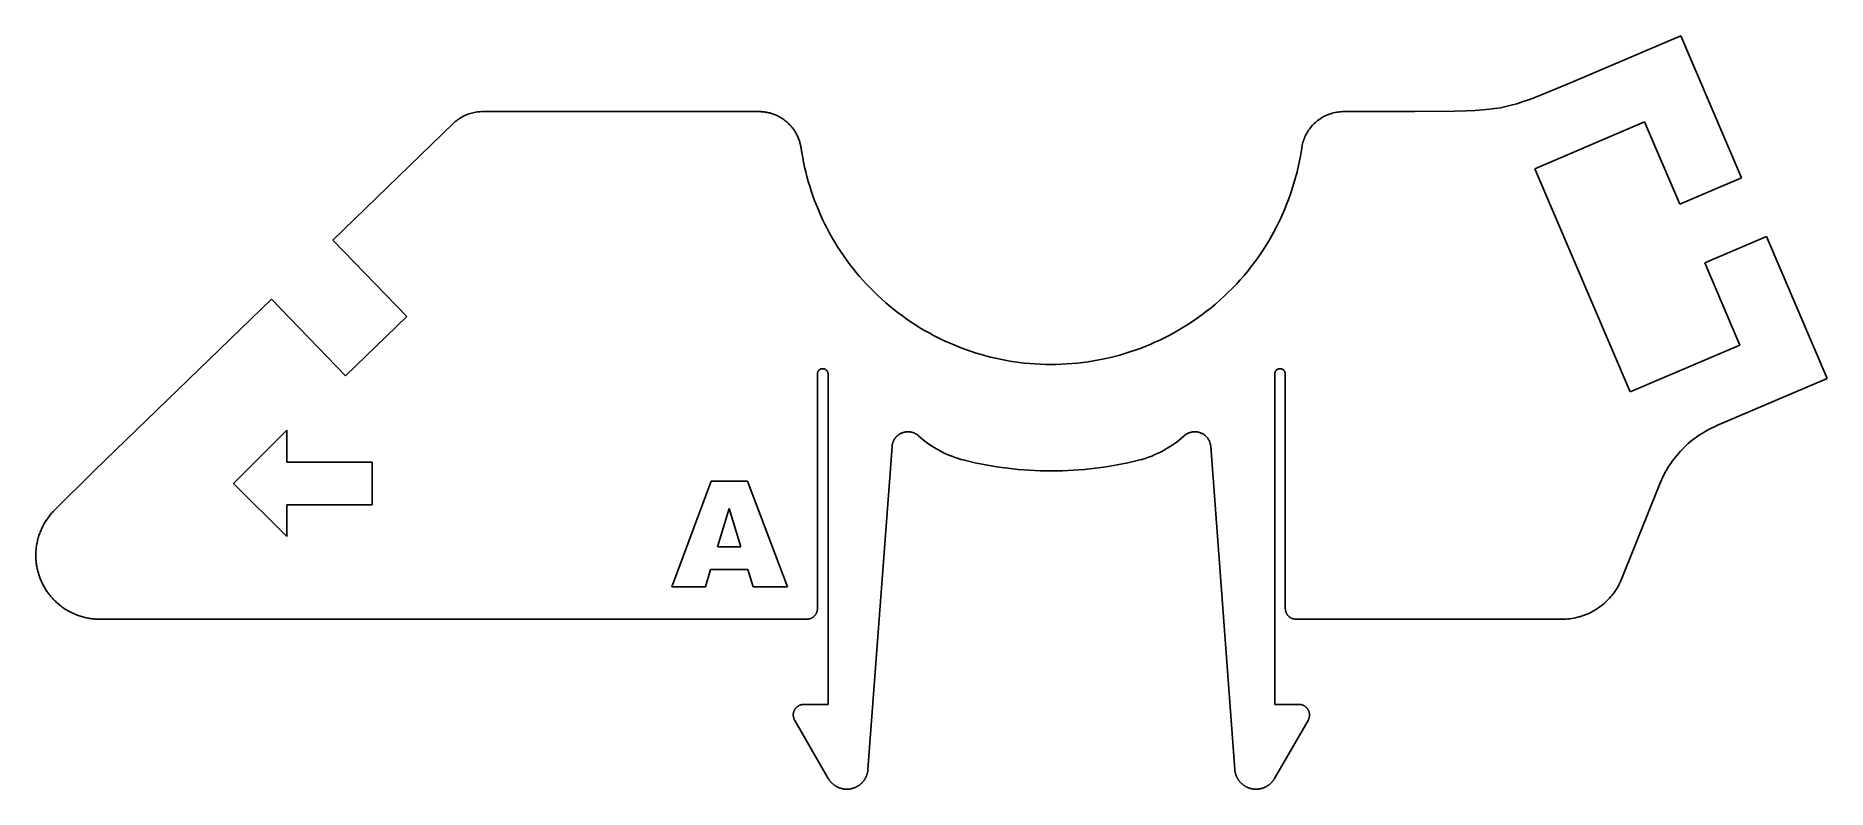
# Model space of a CAD drawing. Header units: millimetres. Extents: x 3800.1 to 3884.2, y 1289.9 to 1325.3.
import ezdxf

# ---------------------------------------------------------------- set-up
doc = ezdxf.new("R2010")
doc.units = ezdxf.units.MM
doc.header["$MEASUREMENT"] = 0
doc.layers.add('Laser$LaserCut1', color=1, linetype='Continuous', true_color=0xff0000)
doc.layers.add('Laser$LaserEngrave', color=4, linetype='Continuous', true_color=0x00ffff)

msp = doc.modelspace()

# ---------------------------------------------------------------- linework, layer by layer
at = {"layer": 'Laser$LaserCut1'}
for points in [[(3872.17, 1323.099), (3877.353, 1325.312)], [(3877.353, 1325.312), (3880.2, 1318.645)], [(3864.872, 1321.754), (3866.726, 1321.769), (3867.274, 1321.785), (3867.702, 1321.805), (3868.054, 1321.83), (3868.357, 1321.86), (3868.629, 1321.895), (3868.757, 1321.915), (3868.883, 1321.937), (3869.007, 1321.961), (3869.131, 1321.988), (3869.256, 1322.017), (3869.383, 1322.049), (3869.652, 1322.125), (3869.952, 1322.22), (3870.304, 1322.343), (3870.741, 1322.509), (3872.17, 1323.099)], [(3819.716, 1321.191), (3819.765, 1321.237), (3819.815, 1321.281), (3819.867, 1321.323), (3819.92, 1321.364), (3819.975, 1321.402), (3820.03, 1321.439), (3820.087, 1321.474), (3820.145, 1321.507), (3820.204, 1321.539), (3820.265, 1321.568), (3820.326, 1321.595), (3820.388, 1321.62), (3820.45, 1321.643), (3820.514, 1321.664), (3820.578, 1321.683), (3820.643, 1321.699), (3820.708, 1321.713), (3820.774, 1321.726), (3820.84, 1321.736), (3820.906, 1321.744), (3820.973, 1321.749), (3821.04, 1321.752), (3821.107, 1321.754)], [(3821.107, 1321.754), (3834.072, 1321.754)], [(3834.072, 1321.754), (3834.113, 1321.753), (3834.154, 1321.752), (3834.196, 1321.75), (3834.238, 1321.747), (3834.28, 1321.743), (3834.322, 1321.738), (3834.364, 1321.732), (3834.407, 1321.725), (3834.449, 1321.718), (3834.492, 1321.709), (3834.535, 1321.699), (3834.578, 1321.689), (3834.62, 1321.677), (3834.663, 1321.664), (3834.706, 1321.651), (3834.748, 1321.636), (3834.79, 1321.62), (3834.832, 1321.603), (3834.874, 1321.586), (3834.916, 1321.567), (3834.957, 1321.547), (3834.998, 1321.526), (3835.038, 1321.505), (3835.078, 1321.482), (3835.118, 1321.458), (3835.157, 1321.433), (3835.196, 1321.408), (3835.234, 1321.381), (3835.272, 1321.354), (3835.308, 1321.326), (3835.345, 1321.296), (3835.38, 1321.266), (3835.415, 1321.235), (3835.449, 1321.204), (3835.483, 1321.171), (3835.515, 1321.138), (3835.547, 1321.104), (3835.578, 1321.07), (3835.608, 1321.035), (3835.637, 1320.999), (3835.665, 1320.962), (3835.693, 1320.925), (3835.719, 1320.888), (3835.745, 1320.85), (3835.769, 1320.812), (3835.793, 1320.773), (3835.815, 1320.733), (3835.837, 1320.694), (3835.858, 1320.654), (3835.877, 1320.614), (3835.896, 1320.574), (3835.914, 1320.533), (3835.93, 1320.492), (3835.946, 1320.451), (3835.961, 1320.41), (3835.975, 1320.369), (3835.988, 1320.328), (3835.999, 1320.287), (3836.01, 1320.246), (3836.02, 1320.205), (3836.029, 1320.164), (3836.037, 1320.123), (3836.045, 1320.082), (3836.051, 1320.042)], [(3859.553, 1320.042), (3859.564, 1320.111), (3859.578, 1320.179), (3859.594, 1320.246), (3859.612, 1320.314), (3859.633, 1320.38), (3859.656, 1320.446), (3859.681, 1320.511), (3859.708, 1320.574), (3859.738, 1320.637), (3859.77, 1320.699), (3859.804, 1320.76), (3859.84, 1320.819), (3859.878, 1320.878), (3859.918, 1320.934), (3859.96, 1320.99), (3860.004, 1321.044), (3860.05, 1321.096), (3860.097, 1321.147), (3860.147, 1321.196), (3860.198, 1321.243), (3860.25, 1321.289), (3860.304, 1321.332), (3860.36, 1321.374), (3860.417, 1321.414), (3860.476, 1321.452), (3860.535, 1321.487), (3860.596, 1321.521), (3860.658, 1321.553), (3860.721, 1321.582), (3860.785, 1321.609), (3860.85, 1321.634), (3860.916, 1321.656), (3860.983, 1321.677), (3861.05, 1321.695), (3861.118, 1321.71), (3861.186, 1321.723), (3861.255, 1321.734), (3861.324, 1321.743), (3861.393, 1321.749), (3861.463, 1321.752), (3861.532, 1321.754)], [(3861.532, 1321.754), (3864.872, 1321.754)], [(3875.654, 1321.27), (3870.504, 1319.071)], [(3877.303, 1317.408), (3875.654, 1321.27)], [(3814.06, 1315.721), (3819.716, 1321.191)], [(3836.051, 1320.042), (3836.086, 1319.819), (3836.125, 1319.596), (3836.168, 1319.373), (3836.216, 1319.148), (3836.269, 1318.924), (3836.326, 1318.699), (3836.389, 1318.475), (3836.456, 1318.25), (3836.527, 1318.026), (3836.604, 1317.802), (3836.685, 1317.579), (3836.771, 1317.356), (3836.862, 1317.134), (3836.958, 1316.913), (3837.059, 1316.694), (3837.165, 1316.475), (3837.275, 1316.258), (3837.39, 1316.043), (3837.51, 1315.83), (3837.635, 1315.618), (3837.764, 1315.408), (3837.898, 1315.201), (3838.037, 1314.996), (3838.18, 1314.794), (3838.328, 1314.594), (3838.48, 1314.397), (3838.636, 1314.204), (3838.797, 1314.013), (3838.961, 1313.825), (3839.13, 1313.641), (3839.303, 1313.461), (3839.479, 1313.284), (3839.659, 1313.11), (3839.843, 1312.941), (3840.03, 1312.776), (3840.22, 1312.614), (3840.413, 1312.457), (3840.61, 1312.304), (3840.81, 1312.156), (3841.012, 1312.011), (3841.217, 1311.872), (3841.424, 1311.737), (3841.633, 1311.606), (3841.845, 1311.481), (3842.059, 1311.36), (3842.275, 1311.243), (3842.492, 1311.132), (3842.711, 1311.025), (3842.931, 1310.924), (3843.152, 1310.827), (3843.375, 1310.735), (3843.598, 1310.648), (3843.822, 1310.565), (3844.047, 1310.488), (3844.272, 1310.415), (3844.498, 1310.348), (3844.723, 1310.285), (3844.949, 1310.226), (3845.175, 1310.173), (3845.4, 1310.124), (3845.625, 1310.08), (3845.849, 1310.04), (3846.073, 1310.005), (3846.296, 1309.974), (3846.54, 1309.946), (3846.786, 1309.922), (3847.032, 1309.904), (3847.28, 1309.89), (3847.529, 1309.882), (3847.778, 1309.879), (3848.028, 1309.881), (3848.278, 1309.888), (3848.529, 1309.901), (3848.78, 1309.919), (3849.03, 1309.942), (3849.28, 1309.971), (3849.53, 1310.005), (3849.779, 1310.044), (3850.028, 1310.089), (3850.275, 1310.139), (3850.522, 1310.194), (3850.767, 1310.255), (3851.01, 1310.32), (3851.252, 1310.391), (3851.493, 1310.467), (3851.731, 1310.547), (3851.967, 1310.633), (3852.201, 1310.723), (3852.433, 1310.819), (3852.662, 1310.919), (3852.888, 1311.023), (3853.112, 1311.132), (3853.333, 1311.245), (3853.55, 1311.363), (3853.765, 1311.484), (3853.976, 1311.61), (3854.205, 1311.753), (3854.43, 1311.901), (3854.653, 1312.054), (3854.872, 1312.212), (3855.088, 1312.376), (3855.3, 1312.545), (3855.508, 1312.718), (3855.712, 1312.897), (3855.913, 1313.08), (3856.109, 1313.267), (3856.3, 1313.459), (3856.487, 1313.655), (3856.669, 1313.855), (3856.847, 1314.059), (3857.019, 1314.266), (3857.186, 1314.477), (3857.414, 1314.78), (3857.632, 1315.091), (3857.841, 1315.41), (3858.04, 1315.737), (3858.228, 1316.07), (3858.407, 1316.41), (3858.574, 1316.755), (3858.73, 1317.106), (3858.874, 1317.462), (3859.007, 1317.823), (3859.129, 1318.187), (3859.238, 1318.554), (3859.335, 1318.923), (3859.42, 1319.295), (3859.492, 1319.668), (3859.553, 1320.042)], [(3870.504, 1319.071), (3874.98, 1308.587)], [(3880.2, 1318.645), (3877.303, 1317.408)], [(3817.537, 1312.127), (3814.06, 1315.721)], [(3878.481, 1314.649), (3881.378, 1315.886)], [(3881.378, 1315.886), (3884.225, 1309.218)], [(3880.131, 1310.786), (3878.481, 1314.649)], [(3801.007, 1303.045), (3802.877, 1304.903), (3811.185, 1312.94)], [(3811.185, 1312.94), (3814.661, 1309.346)], [(3814.661, 1309.346), (3817.537, 1312.127)], [(3874.98, 1308.587), (3880.131, 1310.786)], [(3837.318, 1309.431), (3837.318, 1309.436), (3837.318, 1309.442), (3837.317, 1309.448), (3837.317, 1309.453), (3837.316, 1309.459), (3837.316, 1309.465), (3837.315, 1309.471), (3837.314, 1309.476), (3837.313, 1309.482), (3837.311, 1309.488), (3837.31, 1309.494), (3837.308, 1309.5), (3837.307, 1309.506), (3837.305, 1309.511), (3837.303, 1309.517), (3837.3, 1309.523), (3837.298, 1309.529), (3837.296, 1309.534), (3837.293, 1309.54), (3837.29, 1309.546), (3837.287, 1309.551), (3837.284, 1309.557), (3837.281, 1309.562), (3837.277, 1309.568), (3837.274, 1309.573), (3837.27, 1309.578), (3837.266, 1309.583), (3837.262, 1309.588), (3837.258, 1309.593), (3837.254, 1309.598), (3837.249, 1309.603), (3837.245, 1309.608), (3837.24, 1309.612), (3837.235, 1309.617), (3837.231, 1309.621), (3837.226, 1309.625), (3837.221, 1309.629), (3837.215, 1309.633), (3837.21, 1309.637), (3837.205, 1309.64), (3837.199, 1309.644), (3837.194, 1309.647), (3837.188, 1309.65), (3837.183, 1309.653), (3837.177, 1309.656), (3837.172, 1309.658), (3837.166, 1309.661), (3837.16, 1309.663), (3837.154, 1309.666), (3837.148, 1309.668), (3837.143, 1309.67), (3837.137, 1309.671), (3837.131, 1309.673), (3837.125, 1309.674), (3837.119, 1309.676), (3837.114, 1309.677), (3837.108, 1309.678), (3837.102, 1309.679), (3837.096, 1309.679), (3837.091, 1309.68), (3837.085, 1309.68), (3837.079, 1309.681), (3837.074, 1309.681), (3837.068, 1309.681), (3837.062, 1309.681), (3837.057, 1309.681), (3837.051, 1309.68), (3837.046, 1309.68), (3837.04, 1309.679), (3837.034, 1309.679), (3837.028, 1309.678), (3837.023, 1309.677), (3837.017, 1309.676), (3837.011, 1309.674), (3837.005, 1309.673), (3836.999, 1309.671), (3836.993, 1309.67), (3836.988, 1309.668), (3836.982, 1309.666), (3836.976, 1309.663), (3836.97, 1309.661), (3836.965, 1309.658), (3836.959, 1309.656), (3836.953, 1309.653), (3836.948, 1309.65), (3836.942, 1309.647), (3836.937, 1309.644), (3836.931, 1309.64), (3836.926, 1309.637), (3836.921, 1309.633), (3836.916, 1309.629), (3836.91, 1309.625), (3836.906, 1309.621), (3836.901, 1309.617), (3836.896, 1309.612), (3836.891, 1309.608), (3836.887, 1309.603), (3836.882, 1309.598), (3836.878, 1309.593), (3836.874, 1309.588), (3836.87, 1309.583), (3836.866, 1309.578), (3836.862, 1309.573), (3836.859, 1309.568), (3836.855, 1309.562), (3836.852, 1309.557), (3836.849, 1309.551), (3836.846, 1309.546), (3836.843, 1309.54), (3836.84, 1309.534), (3836.838, 1309.529), (3836.836, 1309.523), (3836.833, 1309.517), (3836.831, 1309.511), (3836.829, 1309.506), (3836.828, 1309.5), (3836.826, 1309.494), (3836.825, 1309.488), (3836.823, 1309.482), (3836.822, 1309.476), (3836.821, 1309.471), (3836.82, 1309.465), (3836.82, 1309.459), (3836.819, 1309.453), (3836.819, 1309.448), (3836.818, 1309.442), (3836.818, 1309.436), (3836.818, 1309.431)], [(3858.786, 1309.431), (3858.786, 1309.44), (3858.785, 1309.448), (3858.785, 1309.457), (3858.784, 1309.465), (3858.782, 1309.474), (3858.781, 1309.482), (3858.779, 1309.491), (3858.776, 1309.499), (3858.774, 1309.507), (3858.771, 1309.516), (3858.768, 1309.524), (3858.765, 1309.532), (3858.761, 1309.539), (3858.757, 1309.547), (3858.753, 1309.555), (3858.749, 1309.562), (3858.744, 1309.569), (3858.739, 1309.576), (3858.734, 1309.583), (3858.729, 1309.59), (3858.723, 1309.597), (3858.717, 1309.603), (3858.711, 1309.609), (3858.705, 1309.615), (3858.698, 1309.621), (3858.692, 1309.626), (3858.685, 1309.632), (3858.678, 1309.637), (3858.671, 1309.641), (3858.663, 1309.646), (3858.656, 1309.65), (3858.648, 1309.654), (3858.641, 1309.658), (3858.633, 1309.661), (3858.625, 1309.665), (3858.616, 1309.668), (3858.608, 1309.67), (3858.6, 1309.673), (3858.592, 1309.675), (3858.583, 1309.676), (3858.575, 1309.678), (3858.566, 1309.679), (3858.558, 1309.68), (3858.549, 1309.681), (3858.54, 1309.681), (3858.532, 1309.681), (3858.523, 1309.681), (3858.514, 1309.68), (3858.506, 1309.679), (3858.497, 1309.678), (3858.489, 1309.676), (3858.48, 1309.675), (3858.472, 1309.673), (3858.464, 1309.67), (3858.455, 1309.668), (3858.447, 1309.665), (3858.439, 1309.661), (3858.431, 1309.658), (3858.424, 1309.654), (3858.416, 1309.65), (3858.408, 1309.646), (3858.401, 1309.641), (3858.394, 1309.637), (3858.387, 1309.632), (3858.38, 1309.626), (3858.373, 1309.621), (3858.367, 1309.615), (3858.361, 1309.609), (3858.355, 1309.603), (3858.349, 1309.597), (3858.343, 1309.59), (3858.338, 1309.583), (3858.333, 1309.576), (3858.328, 1309.569), (3858.323, 1309.562), (3858.319, 1309.555), (3858.315, 1309.547), (3858.311, 1309.539), (3858.307, 1309.532), (3858.304, 1309.524), (3858.301, 1309.516), (3858.298, 1309.507), (3858.295, 1309.499), (3858.293, 1309.491), (3858.291, 1309.482), (3858.29, 1309.474), (3858.288, 1309.465), (3858.287, 1309.457), (3858.287, 1309.448), (3858.286, 1309.44), (3858.286, 1309.431)], [(3836.818, 1309.431), (3836.818, 1298.416)], [(3837.318, 1293.916), (3837.318, 1309.431)], [(3858.286, 1309.431), (3858.286, 1293.916)], [(3858.786, 1298.416), (3858.786, 1309.431)], [(3884.225, 1309.218), (3879.042, 1307.005)], [(3879.042, 1307.005), (3878.932, 1306.956), (3878.823, 1306.905), (3878.715, 1306.851), (3878.608, 1306.794), (3878.502, 1306.734), (3878.397, 1306.672), (3878.293, 1306.607), (3878.19, 1306.539), (3878.089, 1306.468), (3877.99, 1306.395), (3877.892, 1306.319), (3877.796, 1306.241), (3877.702, 1306.16), (3877.61, 1306.077), (3877.52, 1305.991), (3877.431, 1305.903), (3877.346, 1305.813), (3877.262, 1305.721), (3877.181, 1305.627), (3877.102, 1305.531), (3877.026, 1305.434), (3876.952, 1305.334), (3876.881, 1305.233), (3876.813, 1305.131), (3876.747, 1305.027), (3876.684, 1304.922), (3876.624, 1304.815), (3876.566, 1304.708), (3876.512, 1304.599), (3876.46, 1304.49), (3876.411, 1304.38), (3876.365, 1304.269)], [(3841.571, 1306.525), (3841.553, 1306.542), (3841.533, 1306.557), (3841.513, 1306.573), (3841.492, 1306.588), (3841.471, 1306.602), (3841.449, 1306.615), (3841.426, 1306.628), (3841.414, 1306.634), (3841.403, 1306.64), (3841.391, 1306.646), (3841.379, 1306.652), (3841.367, 1306.657), (3841.354, 1306.662), (3841.342, 1306.667), (3841.33, 1306.672), (3841.317, 1306.677), (3841.304, 1306.681), (3841.292, 1306.685), (3841.279, 1306.689), (3841.266, 1306.693), (3841.253, 1306.696), (3841.24, 1306.699), (3841.227, 1306.702), (3841.214, 1306.705), (3841.201, 1306.707), (3841.187, 1306.71), (3841.174, 1306.712), (3841.161, 1306.713), (3841.147, 1306.715), (3841.134, 1306.716), (3841.121, 1306.717), (3841.107, 1306.718), (3841.094, 1306.719), (3841.081, 1306.719), (3841.067, 1306.719), (3841.054, 1306.719), (3841.041, 1306.719), (3841.027, 1306.718), (3841.014, 1306.717), (3841.001, 1306.716), (3840.988, 1306.715), (3840.975, 1306.713), (3840.962, 1306.712), (3840.936, 1306.707), (3840.911, 1306.702), (3840.886, 1306.697), (3840.861, 1306.69), (3840.837, 1306.683), (3840.813, 1306.674), (3840.79, 1306.666), (3840.767, 1306.656), (3840.744, 1306.645), (3840.721, 1306.634), (3840.699, 1306.622), (3840.676, 1306.609), (3840.654, 1306.595), (3840.633, 1306.58), (3840.622, 1306.572), (3840.612, 1306.564), (3840.601, 1306.556), (3840.591, 1306.548), (3840.581, 1306.539), (3840.571, 1306.531), (3840.561, 1306.522), (3840.551, 1306.513), (3840.542, 1306.504), (3840.532, 1306.494), (3840.523, 1306.484), (3840.514, 1306.475), (3840.505, 1306.465), (3840.496, 1306.455), (3840.488, 1306.444), (3840.479, 1306.434), (3840.471, 1306.423), (3840.463, 1306.412), (3840.455, 1306.401), (3840.448, 1306.39), (3840.44, 1306.379), (3840.433, 1306.368), (3840.426, 1306.357), (3840.419, 1306.345), (3840.412, 1306.333), (3840.406, 1306.322), (3840.4, 1306.31), (3840.394, 1306.298), (3840.388, 1306.286), (3840.383, 1306.274), (3840.377, 1306.262), (3840.372, 1306.249), (3840.368, 1306.237), (3840.363, 1306.225), (3840.359, 1306.212), (3840.354, 1306.2), (3840.347, 1306.175), (3840.34, 1306.15), (3840.334, 1306.125), (3840.329, 1306.1), (3840.325, 1306.075), (3840.322, 1306.05), (3840.32, 1306.025)], [(3851.888, 1305.381), (3851.389, 1305.264), (3850.886, 1305.163), (3850.379, 1305.076), (3849.868, 1305.005), (3849.354, 1304.95), (3848.838, 1304.91), (3848.32, 1304.887), (3847.802, 1304.879), (3847.284, 1304.887), (3846.766, 1304.91), (3846.25, 1304.95), (3845.736, 1305.005), (3845.225, 1305.076), (3844.718, 1305.163), (3844.215, 1305.264), (3843.717, 1305.381), (3843.569, 1305.42), (3843.423, 1305.463), (3843.278, 1305.512), (3843.134, 1305.565), (3842.991, 1305.622), (3842.85, 1305.684), (3842.711, 1305.75), (3842.573, 1305.82), (3842.438, 1305.895), (3842.306, 1305.974), (3842.176, 1306.057), (3842.049, 1306.143), (3841.925, 1306.234), (3841.804, 1306.327), (3841.686, 1306.425), (3841.571, 1306.525)], [(3854.033, 1306.525), (3853.909, 1306.417), (3853.783, 1306.313), (3853.653, 1306.214), (3853.52, 1306.119), (3853.384, 1306.028), (3853.244, 1305.941), (3853.103, 1305.86), (3852.958, 1305.783), (3852.811, 1305.71), (3852.662, 1305.643), (3852.511, 1305.58), (3852.357, 1305.523), (3852.202, 1305.47), (3852.046, 1305.423), (3851.888, 1305.381)], [(3855.284, 1306.025), (3855.282, 1306.051), (3855.278, 1306.077), (3855.274, 1306.103), (3855.269, 1306.128), (3855.263, 1306.154), (3855.256, 1306.179), (3855.248, 1306.204), (3855.24, 1306.229), (3855.23, 1306.253), (3855.22, 1306.277), (3855.209, 1306.301), (3855.197, 1306.324), (3855.184, 1306.347), (3855.17, 1306.369), (3855.156, 1306.391), (3855.141, 1306.412), (3855.125, 1306.433), (3855.109, 1306.454), (3855.091, 1306.473), (3855.073, 1306.492), (3855.055, 1306.511), (3855.036, 1306.528), (3855.016, 1306.546), (3854.995, 1306.562), (3854.975, 1306.578), (3854.953, 1306.592), (3854.931, 1306.607), (3854.909, 1306.62), (3854.886, 1306.633), (3854.862, 1306.644), (3854.839, 1306.655), (3854.814, 1306.666), (3854.79, 1306.675), (3854.765, 1306.683), (3854.74, 1306.691), (3854.715, 1306.697), (3854.689, 1306.703), (3854.664, 1306.708), (3854.638, 1306.712), (3854.612, 1306.715), (3854.586, 1306.717), (3854.56, 1306.719), (3854.534, 1306.719), (3854.507, 1306.719), (3854.481, 1306.717), (3854.455, 1306.715), (3854.429, 1306.712), (3854.403, 1306.707), (3854.378, 1306.702), (3854.352, 1306.696), (3854.327, 1306.689), (3854.302, 1306.682), (3854.277, 1306.673), (3854.253, 1306.664), (3854.229, 1306.653), (3854.205, 1306.642), (3854.182, 1306.63), (3854.159, 1306.618), (3854.137, 1306.604), (3854.115, 1306.59), (3854.093, 1306.575), (3854.073, 1306.559), (3854.052, 1306.542), (3854.033, 1306.525)], [(3840.32, 1306.025), (3839.192, 1290.859)], [(3856.412, 1290.86), (3855.284, 1306.025)], [(3876.365, 1304.269), (3874.57, 1299.798)], [(3803.122, 1297.917), (3803.069, 1297.917), (3803.017, 1297.919), (3802.964, 1297.921), (3802.911, 1297.924), (3802.858, 1297.929), (3802.805, 1297.934), (3802.751, 1297.94), (3802.698, 1297.947), (3802.644, 1297.955), (3802.59, 1297.964), (3802.537, 1297.975), (3802.483, 1297.986), (3802.429, 1297.998), (3802.376, 1298.011), (3802.322, 1298.026), (3802.269, 1298.041), (3802.215, 1298.057), (3802.162, 1298.075), (3802.109, 1298.093), (3802.057, 1298.113), (3802.004, 1298.133), (3801.952, 1298.155), (3801.9, 1298.177), (3801.849, 1298.201), (3801.798, 1298.225), (3801.747, 1298.251), (3801.697, 1298.277), (3801.647, 1298.305), (3801.598, 1298.333), (3801.549, 1298.362), (3801.501, 1298.393), (3801.453, 1298.424), (3801.406, 1298.456), (3801.36, 1298.489), (3801.314, 1298.523), (3801.269, 1298.558), (3801.225, 1298.593), (3801.181, 1298.63), (3801.138, 1298.667), (3801.096, 1298.705), (3801.054, 1298.743), (3801.014, 1298.782), (3800.974, 1298.822), (3800.935, 1298.863), (3800.897, 1298.904), (3800.86, 1298.946), (3800.824, 1298.989), (3800.788, 1299.032), (3800.754, 1299.075), (3800.72, 1299.12), (3800.687, 1299.164), (3800.656, 1299.209), (3800.625, 1299.254), (3800.595, 1299.3), (3800.566, 1299.346), (3800.538, 1299.393), (3800.511, 1299.44), (3800.485, 1299.487), (3800.46, 1299.534), (3800.436, 1299.582), (3800.412, 1299.629), (3800.39, 1299.677), (3800.369, 1299.725), (3800.329, 1299.822), (3800.31, 1299.871), (3800.292, 1299.921), (3800.275, 1299.971), (3800.259, 1300.022), (3800.243, 1300.073), (3800.228, 1300.125), (3800.215, 1300.177), (3800.202, 1300.23), (3800.19, 1300.283), (3800.179, 1300.336), (3800.168, 1300.39), (3800.159, 1300.444), (3800.151, 1300.499), (3800.144, 1300.554), (3800.138, 1300.609), (3800.132, 1300.665), (3800.128, 1300.721), (3800.125, 1300.776), (3800.123, 1300.833), (3800.122, 1300.889), (3800.122, 1300.945), (3800.123, 1301.002), (3800.125, 1301.058), (3800.128, 1301.115), (3800.133, 1301.171), (3800.138, 1301.228), (3800.144, 1301.284), (3800.152, 1301.341), (3800.161, 1301.397), (3800.17, 1301.453), (3800.181, 1301.509), (3800.193, 1301.565), (3800.205, 1301.62), (3800.219, 1301.676), (3800.234, 1301.731), (3800.25, 1301.785), (3800.267, 1301.839), (3800.285, 1301.893), (3800.304, 1301.947), (3800.324, 1302), (3800.345, 1302.052), (3800.367, 1302.104), (3800.389, 1302.155), (3800.413, 1302.206), (3800.438, 1302.257), (3800.463, 1302.307), (3800.489, 1302.356), (3800.516, 1302.404), (3800.544, 1302.452), (3800.573, 1302.499), (3800.603, 1302.546), (3800.633, 1302.592), (3800.664, 1302.637), (3800.695, 1302.681), (3800.728, 1302.725), (3800.761, 1302.768), (3800.794, 1302.81), (3800.828, 1302.851), (3800.863, 1302.891), (3800.898, 1302.931), (3800.934, 1302.97), (3800.97, 1303.008), (3801.007, 1303.045)], [(3874.57, 1299.798), (3874.541, 1299.729), (3874.51, 1299.66), (3874.477, 1299.591), (3874.443, 1299.524), (3874.407, 1299.457), (3874.37, 1299.391), (3874.33, 1299.327), (3874.289, 1299.263), (3874.239, 1299.19), (3874.186, 1299.117), (3874.131, 1299.045), (3874.073, 1298.975), (3874.013, 1298.906), (3873.95, 1298.839), (3873.885, 1298.773), (3873.818, 1298.709), (3873.749, 1298.647), (3873.677, 1298.587), (3873.603, 1298.529), (3873.528, 1298.474), (3873.45, 1298.42), (3873.371, 1298.369), (3873.29, 1298.32), (3873.207, 1298.274), (3873.123, 1298.231), (3873.038, 1298.19), (3872.952, 1298.152), (3872.865, 1298.117), (3872.776, 1298.085), (3872.687, 1298.055), (3872.598, 1298.028), (3872.508, 1298.004), (3872.417, 1297.984), (3872.327, 1297.965), (3872.236, 1297.95), (3872.145, 1297.938), (3872.055, 1297.928), (3871.965, 1297.922), (3871.875, 1297.918), (3871.786, 1297.916)], [(3836.318, 1297.916), (3803.122, 1297.917)], [(3836.818, 1298.416), (3836.818, 1298.404), (3836.817, 1298.392), (3836.817, 1298.38), (3836.816, 1298.368), (3836.814, 1298.356), (3836.813, 1298.344), (3836.811, 1298.332), (3836.809, 1298.32), (3836.806, 1298.308), (3836.803, 1298.296), (3836.8, 1298.284), (3836.797, 1298.272), (3836.793, 1298.26), (3836.789, 1298.248), (3836.785, 1298.236), (3836.78, 1298.225), (3836.775, 1298.214), (3836.77, 1298.202), (3836.764, 1298.191), (3836.759, 1298.18), (3836.753, 1298.169), (3836.746, 1298.159), (3836.74, 1298.148), (3836.733, 1298.138), (3836.726, 1298.128), (3836.719, 1298.118), (3836.712, 1298.108), (3836.704, 1298.098), (3836.696, 1298.089), (3836.688, 1298.08), (3836.68, 1298.071), (3836.672, 1298.063), (3836.663, 1298.054), (3836.654, 1298.046), (3836.645, 1298.038), (3836.636, 1298.03), (3836.626, 1298.023), (3836.617, 1298.015), (3836.607, 1298.008), (3836.597, 1298.001), (3836.586, 1297.994), (3836.576, 1297.988), (3836.565, 1297.982), (3836.554, 1297.976), (3836.543, 1297.97), (3836.532, 1297.964), (3836.521, 1297.959), (3836.509, 1297.954), (3836.498, 1297.95), (3836.486, 1297.945), (3836.474, 1297.941), (3836.463, 1297.938), (3836.451, 1297.934), (3836.439, 1297.931), (3836.427, 1297.928), (3836.415, 1297.926), (3836.403, 1297.923), (3836.39, 1297.922), (3836.378, 1297.92), (3836.366, 1297.919), (3836.354, 1297.918), (3836.342, 1297.917), (3836.33, 1297.916), (3836.318, 1297.916)], [(3859.286, 1297.916), (3859.274, 1297.916), (3859.262, 1297.917), (3859.25, 1297.918), (3859.238, 1297.919), (3859.226, 1297.92), (3859.214, 1297.922), (3859.201, 1297.924), (3859.189, 1297.926), (3859.177, 1297.928), (3859.165, 1297.931), (3859.153, 1297.934), (3859.141, 1297.938), (3859.13, 1297.941), (3859.118, 1297.945), (3859.106, 1297.95), (3859.095, 1297.954), (3859.083, 1297.959), (3859.072, 1297.964), (3859.061, 1297.97), (3859.05, 1297.976), (3859.039, 1297.982), (3859.028, 1297.988), (3859.018, 1297.994), (3859.007, 1298.001), (3858.997, 1298.008), (3858.987, 1298.015), (3858.978, 1298.023), (3858.968, 1298.03), (3858.959, 1298.038), (3858.95, 1298.046), (3858.941, 1298.054), (3858.932, 1298.063), (3858.924, 1298.071), (3858.916, 1298.08), (3858.908, 1298.089), (3858.9, 1298.098), (3858.892, 1298.108), (3858.885, 1298.118), (3858.878, 1298.128), (3858.871, 1298.138), (3858.864, 1298.148), (3858.858, 1298.159), (3858.851, 1298.169), (3858.845, 1298.18), (3858.84, 1298.191), (3858.834, 1298.202), (3858.829, 1298.214), (3858.824, 1298.225), (3858.819, 1298.237), (3858.815, 1298.248), (3858.811, 1298.26), (3858.807, 1298.272), (3858.804, 1298.284), (3858.801, 1298.296), (3858.798, 1298.308), (3858.795, 1298.32), (3858.793, 1298.332), (3858.791, 1298.344), (3858.79, 1298.356), (3858.788, 1298.368), (3858.787, 1298.38), (3858.787, 1298.392), (3858.786, 1298.404), (3858.786, 1298.416)], [(3871.786, 1297.916), (3859.286, 1297.916)], [(3835.751, 1293.166), (3835.743, 1293.181), (3835.735, 1293.197), (3835.728, 1293.212), (3835.721, 1293.228), (3835.715, 1293.244), (3835.709, 1293.26), (3835.704, 1293.277), (3835.699, 1293.293), (3835.696, 1293.31), (3835.692, 1293.327), (3835.689, 1293.344), (3835.687, 1293.361), (3835.686, 1293.378), (3835.685, 1293.395), (3835.684, 1293.412), (3835.684, 1293.429), (3835.685, 1293.446), (3835.686, 1293.463), (3835.688, 1293.48), (3835.691, 1293.497), (3835.694, 1293.514), (3835.697, 1293.531), (3835.702, 1293.548), (3835.706, 1293.564), (3835.712, 1293.581), (3835.718, 1293.597), (3835.724, 1293.613), (3835.731, 1293.628), (3835.739, 1293.644), (3835.747, 1293.659), (3835.755, 1293.674), (3835.765, 1293.688), (3835.774, 1293.702), (3835.784, 1293.716), (3835.795, 1293.73), (3835.806, 1293.743), (3835.817, 1293.756), (3835.829, 1293.768), (3835.841, 1293.78), (3835.854, 1293.792), (3835.867, 1293.803), (3835.881, 1293.814), (3835.894, 1293.824), (3835.909, 1293.834), (3835.923, 1293.843), (3835.938, 1293.851), (3835.953, 1293.86), (3835.968, 1293.867), (3835.984, 1293.874), (3836, 1293.881), (3836.016, 1293.887), (3836.032, 1293.893), (3836.048, 1293.898), (3836.065, 1293.902), (3836.082, 1293.906), (3836.099, 1293.909), (3836.116, 1293.912), (3836.133, 1293.914), (3836.15, 1293.915), (3836.167, 1293.916), (3836.184, 1293.916)], [(3836.184, 1293.916), (3837.318, 1293.916)], [(3858.286, 1293.916), (3859.42, 1293.916)], [(3859.42, 1293.916), (3859.436, 1293.916), (3859.451, 1293.915), (3859.467, 1293.914), (3859.483, 1293.912), (3859.499, 1293.91), (3859.515, 1293.907), (3859.531, 1293.904), (3859.547, 1293.9), (3859.563, 1293.895), (3859.579, 1293.89), (3859.594, 1293.885), (3859.61, 1293.879), (3859.625, 1293.872), (3859.64, 1293.865), (3859.655, 1293.857), (3859.67, 1293.849), (3859.684, 1293.841), (3859.698, 1293.832), (3859.712, 1293.822), (3859.725, 1293.812), (3859.738, 1293.802), (3859.751, 1293.791), (3859.763, 1293.78), (3859.775, 1293.768), (3859.786, 1293.756), (3859.797, 1293.744), (3859.808, 1293.732), (3859.818, 1293.719), (3859.827, 1293.706), (3859.836, 1293.693), (3859.845, 1293.68), (3859.853, 1293.666), (3859.861, 1293.653), (3859.868, 1293.639), (3859.875, 1293.624), (3859.881, 1293.609), (3859.887, 1293.594), (3859.893, 1293.579), (3859.898, 1293.564), (3859.902, 1293.548), (3859.906, 1293.532), (3859.91, 1293.516), (3859.913, 1293.499), (3859.915, 1293.483), (3859.917, 1293.466), (3859.919, 1293.45), (3859.92, 1293.433), (3859.92, 1293.416), (3859.92, 1293.4), (3859.919, 1293.383), (3859.917, 1293.366), (3859.915, 1293.35), (3859.913, 1293.333), (3859.91, 1293.317), (3859.906, 1293.301), (3859.902, 1293.285), (3859.898, 1293.269), (3859.893, 1293.253), (3859.887, 1293.238), (3859.881, 1293.223), (3859.875, 1293.208), (3859.868, 1293.194), (3859.861, 1293.18), (3859.853, 1293.166)], [(3837.329, 1290.434), (3835.751, 1293.166)], [(3859.853, 1293.166), (3858.275, 1290.434)], [(3839.192, 1290.859), (3839.19, 1290.841), (3839.189, 1290.822), (3839.186, 1290.804), (3839.184, 1290.785), (3839.181, 1290.766), (3839.177, 1290.747), (3839.173, 1290.728), (3839.169, 1290.709), (3839.165, 1290.691), (3839.16, 1290.672), (3839.155, 1290.653), (3839.149, 1290.634), (3839.143, 1290.615), (3839.136, 1290.596), (3839.129, 1290.578), (3839.122, 1290.559), (3839.114, 1290.541), (3839.106, 1290.522), (3839.098, 1290.504), (3839.089, 1290.486), (3839.08, 1290.468), (3839.07, 1290.45), (3839.06, 1290.432), (3839.049, 1290.414), (3839.039, 1290.397), (3839.027, 1290.38), (3839.016, 1290.363), (3839.004, 1290.346), (3838.992, 1290.33), (3838.979, 1290.313), (3838.966, 1290.297), (3838.953, 1290.282), (3838.939, 1290.266), (3838.926, 1290.251), (3838.911, 1290.236), (3838.897, 1290.222), (3838.882, 1290.207), (3838.867, 1290.193), (3838.852, 1290.18), (3838.836, 1290.167), (3838.82, 1290.154), (3838.804, 1290.141), (3838.788, 1290.129), (3838.772, 1290.117), (3838.755, 1290.105), (3838.738, 1290.094), (3838.721, 1290.083), (3838.704, 1290.073), (3838.687, 1290.063), (3838.669, 1290.053), (3838.652, 1290.044), (3838.634, 1290.035), (3838.616, 1290.027), (3838.598, 1290.019), (3838.581, 1290.011), (3838.563, 1290.004), (3838.544, 1289.997), (3838.526, 1289.99), (3838.508, 1289.984), (3838.49, 1289.978), (3838.472, 1289.973), (3838.454, 1289.968), (3838.436, 1289.963), (3838.418, 1289.959), (3838.399, 1289.955), (3838.381, 1289.951), (3838.362, 1289.948), (3838.344, 1289.945), (3838.325, 1289.942), (3838.306, 1289.94), (3838.287, 1289.938), (3838.267, 1289.936), (3838.248, 1289.935), (3838.229, 1289.934), (3838.209, 1289.934), (3838.189, 1289.934), (3838.17, 1289.934), (3838.15, 1289.935), (3838.13, 1289.936), (3838.11, 1289.937), (3838.09, 1289.939), (3838.07, 1289.941), (3838.05, 1289.944), (3838.03, 1289.947), (3838.01, 1289.951), (3837.99, 1289.955), (3837.97, 1289.959), (3837.95, 1289.964), (3837.93, 1289.969), (3837.911, 1289.975), (3837.891, 1289.981), (3837.872, 1289.987), (3837.852, 1289.994), (3837.833, 1290.001), (3837.814, 1290.009), (3837.795, 1290.017), (3837.776, 1290.025), (3837.758, 1290.034), (3837.739, 1290.043), (3837.721, 1290.053), (3837.703, 1290.063), (3837.685, 1290.073), (3837.668, 1290.084), (3837.651, 1290.095), (3837.634, 1290.106), (3837.617, 1290.118), (3837.6, 1290.13), (3837.584, 1290.142), (3837.568, 1290.154), (3837.553, 1290.167), (3837.537, 1290.18), (3837.522, 1290.193), (3837.508, 1290.207), (3837.493, 1290.221), (3837.479, 1290.235), (3837.466, 1290.249), (3837.452, 1290.264), (3837.439, 1290.278), (3837.427, 1290.293), (3837.414, 1290.308), (3837.402, 1290.324), (3837.391, 1290.339), (3837.38, 1290.354), (3837.369, 1290.37), (3837.358, 1290.386), (3837.348, 1290.402), (3837.338, 1290.418), (3837.329, 1290.434)], [(3858.275, 1290.434), (3858.266, 1290.418), (3858.256, 1290.402), (3858.246, 1290.386), (3858.235, 1290.37), (3858.224, 1290.354), (3858.213, 1290.339), (3858.202, 1290.324), (3858.19, 1290.308), (3858.177, 1290.293), (3858.165, 1290.278), (3858.152, 1290.264), (3858.138, 1290.249), (3858.125, 1290.235), (3858.111, 1290.221), (3858.096, 1290.207), (3858.082, 1290.194), (3858.067, 1290.18), (3858.051, 1290.167), (3858.036, 1290.154), (3858.02, 1290.142), (3858.004, 1290.13), (3857.987, 1290.118), (3857.97, 1290.106), (3857.953, 1290.095), (3857.936, 1290.084), (3857.919, 1290.073), (3857.901, 1290.063), (3857.883, 1290.053), (3857.865, 1290.043), (3857.846, 1290.034), (3857.828, 1290.025), (3857.809, 1290.017), (3857.79, 1290.009), (3857.771, 1290.001), (3857.752, 1289.994), (3857.732, 1289.987), (3857.713, 1289.981), (3857.693, 1289.975), (3857.674, 1289.969), (3857.654, 1289.964), (3857.634, 1289.959), (3857.614, 1289.955), (3857.594, 1289.951), (3857.574, 1289.947), (3857.554, 1289.944), (3857.534, 1289.942), (3857.514, 1289.939), (3857.494, 1289.937), (3857.474, 1289.936), (3857.454, 1289.935), (3857.435, 1289.934), (3857.415, 1289.934), (3857.395, 1289.934), (3857.375, 1289.934), (3857.356, 1289.935), (3857.337, 1289.936), (3857.317, 1289.938), (3857.298, 1289.94), (3857.279, 1289.942), (3857.26, 1289.945), (3857.242, 1289.948), (3857.223, 1289.951), (3857.205, 1289.955), (3857.186, 1289.959), (3857.168, 1289.963), (3857.15, 1289.968), (3857.132, 1289.973), (3857.114, 1289.978), (3857.096, 1289.984), (3857.078, 1289.99), (3857.06, 1289.997), (3857.042, 1290.004), (3857.024, 1290.011), (3857.006, 1290.019), (3856.988, 1290.027), (3856.97, 1290.035), (3856.952, 1290.044), (3856.935, 1290.053), (3856.917, 1290.063), (3856.9, 1290.073), (3856.883, 1290.084), (3856.866, 1290.094), (3856.849, 1290.105), (3856.832, 1290.117), (3856.816, 1290.129), (3856.8, 1290.141), (3856.784, 1290.154), (3856.768, 1290.167), (3856.752, 1290.18), (3856.737, 1290.193), (3856.722, 1290.207), (3856.707, 1290.222), (3856.693, 1290.236), (3856.678, 1290.251), (3856.665, 1290.266), (3856.651, 1290.282), (3856.638, 1290.297), (3856.625, 1290.313), (3856.612, 1290.33), (3856.6, 1290.346), (3856.588, 1290.363), (3856.577, 1290.38), (3856.565, 1290.397), (3856.555, 1290.414), (3856.544, 1290.432), (3856.534, 1290.45), (3856.525, 1290.468), (3856.515, 1290.486), (3856.506, 1290.504), (3856.498, 1290.522), (3856.49, 1290.541), (3856.482, 1290.559), (3856.475, 1290.578), (3856.468, 1290.596), (3856.461, 1290.615), (3856.455, 1290.634), (3856.45, 1290.653), (3856.444, 1290.672), (3856.439, 1290.691), (3856.435, 1290.709), (3856.431, 1290.728), (3856.427, 1290.747), (3856.423, 1290.766), (3856.42, 1290.785), (3856.418, 1290.804), (3856.415, 1290.822), (3856.414, 1290.841), (3856.412, 1290.86)]]:
    msp.add_lwpolyline(points, dxfattribs=at)
at = {"layer": 'Laser$LaserEngrave'}
for points in [[(3811.908, 1306.793), (3809.408, 1304.293)], [(3811.908, 1305.293), (3811.908, 1306.793)], [(3815.908, 1305.293), (3811.908, 1305.293)], [(3815.908, 1303.293), (3815.908, 1305.293)], [(3809.408, 1304.293), (3811.908, 1301.793)], [(3829.986, 1299.442), (3831.823, 1304.404)], [(3831.823, 1304.404), (3833.533, 1304.404)], [(3833.533, 1304.404), (3835.406, 1299.442)], [(3811.908, 1301.793), (3811.908, 1303.293)], [(3811.908, 1303.293), (3815.908, 1303.293)], [(3832.677, 1303.108), (3832.128, 1301.312)], [(3833.218, 1301.312), (3832.677, 1303.108)], [(3832.128, 1301.312), (3833.218, 1301.312)], [(3831.801, 1300.243), (3831.556, 1299.442)], [(3833.546, 1300.243), (3831.801, 1300.243)], [(3833.797, 1299.442), (3833.546, 1300.243)], [(3831.556, 1299.442), (3829.986, 1299.442)], [(3835.406, 1299.442), (3833.797, 1299.442)]]:
    msp.add_lwpolyline(points, dxfattribs=at)

doc.saveas('drawing.dxf')
